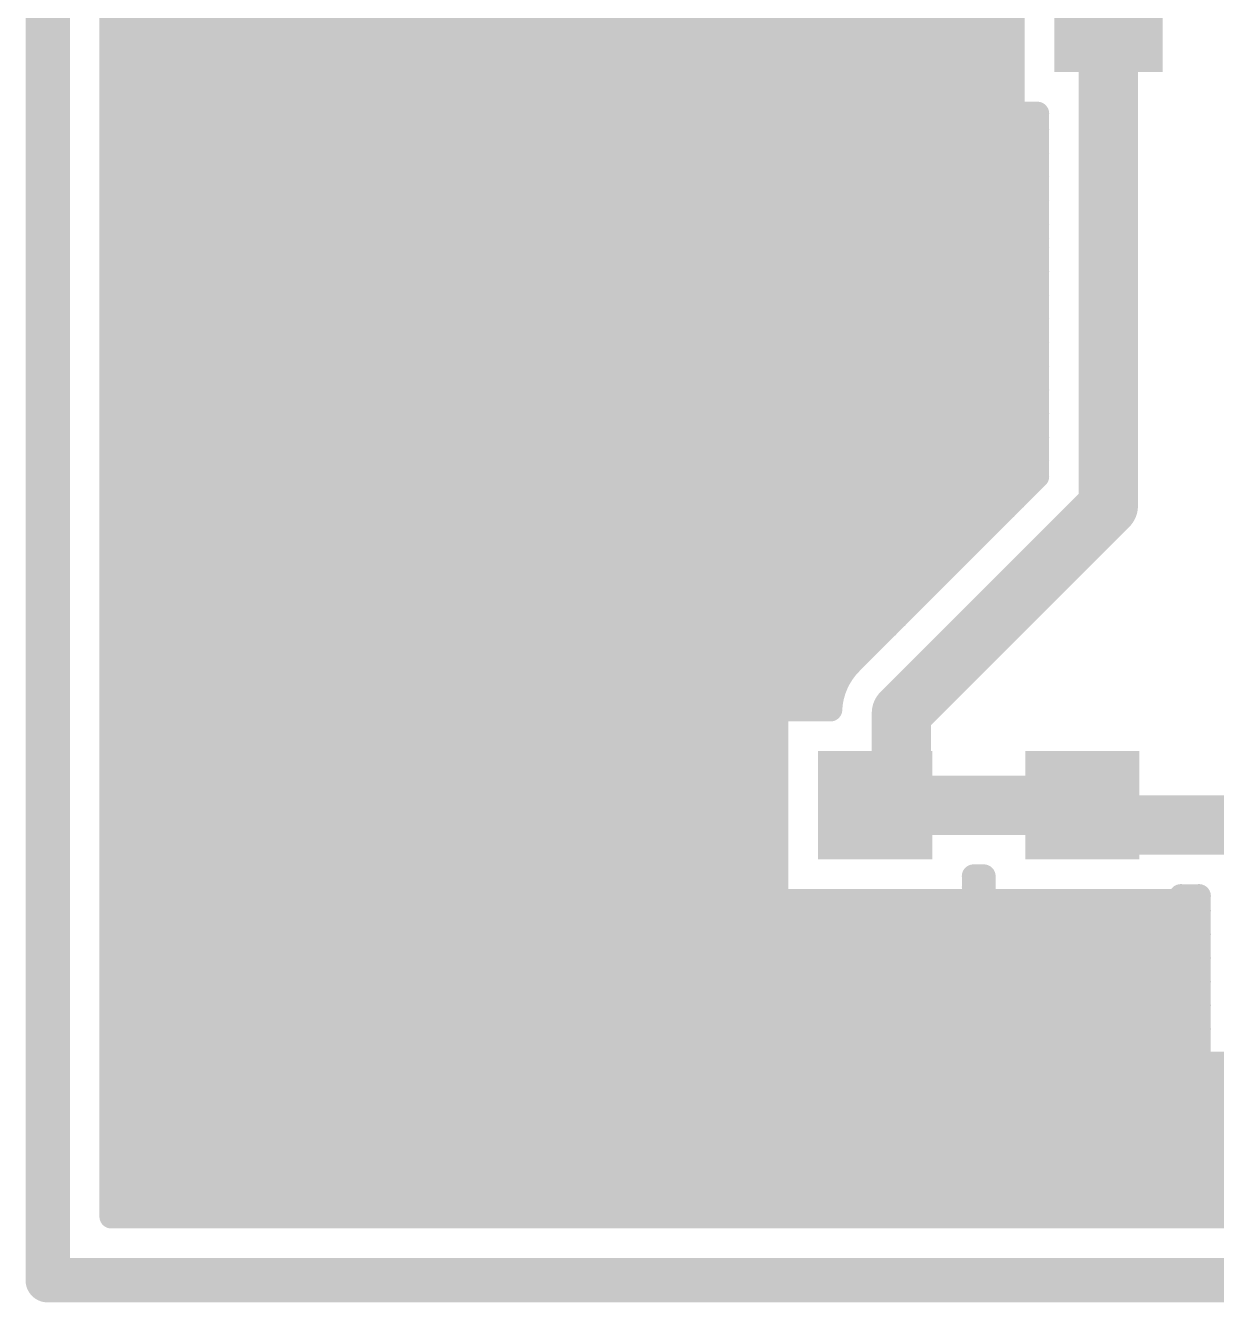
# Model space of a CAD drawing. Header units: inches. Extents: x 0 to 226, y 0 to 70.
# Drawn here: x 176.45 to 186.68, y -0.2 to 10.76 of the extents above; entities that cross this region are included whole.
import ezdxf

# ---------------------------------------------------------------- set-up
doc = ezdxf.new("R2010")
doc.units = ezdxf.units.IN
doc.layers.add('Keep-Out Layer', color=6, linetype='Continuous')
doc.layers.add('Top Layer', color=1, linetype='Continuous')

msp = doc.modelspace()

# ---------------------------------------------------------------- linework, layer by layer
at = {"layer": 'Keep-Out Layer'}
for points in [[(176.643, -0.008, 0.381, 0.381, 0), (176.643, 24.822, 0.381, 0.381, 0)], [(176.643, -0.008, 0.381, 0.381, 0), (196.084, -0.008, 0.381, 0.381, 0)]]:
    msp.add_lwpolyline(points, format="xyseb", dxfattribs=at)
msp.add_lwpolyline([(176.548, -0.008, 0.191, 0.191, 1), (176.738, -0.008, 0.191, 0.191, 1)], format="xyseb", close=True, dxfattribs=at)
msp.add_lwpolyline([(176.548, -0.008, 0.191, 0.191, 1), (176.738, -0.008, 0.191, 0.191, 1)], format="xyseb", close=True, dxfattribs=at)
at = {"layer": 'Top Layer'}
for points in [[(177.189, 0.538, 0.203, 0.203, 0), (177.189, 18.498, 0.203, 0.203, 0)], [(177.227, 0.538, 0.203, 0.203, 0), (177.227, 18.498, 0.203, 0.203, 0)], [(177.43, 0.538, 0.203, 0.203, 0), (177.43, 18.498, 0.203, 0.203, 0)], [(177.634, 0.538, 0.203, 0.203, 0), (177.634, 18.498, 0.203, 0.203, 0)], [(177.837, 0.538, 0.203, 0.203, 0), (177.837, 18.498, 0.203, 0.203, 0)], [(178.04, 0.538, 0.203, 0.203, 0), (178.04, 18.498, 0.203, 0.203, 0)], [(178.243, 0.538, 0.203, 0.203, 0), (178.243, 18.498, 0.203, 0.203, 0)], [(178.446, 0.538, 0.203, 0.203, 0), (178.446, 18.498, 0.203, 0.203, 0)], [(178.65, 0.538, 0.203, 0.203, 0), (178.65, 18.498, 0.203, 0.203, 0)], [(178.853, 0.538, 0.203, 0.203, 0), (178.853, 18.498, 0.203, 0.203, 0)], [(179.056, 0.538, 0.203, 0.203, 0), (179.056, 18.498, 0.203, 0.203, 0)], [(179.259, 0.538, 0.203, 0.203, 0), (179.259, 18.498, 0.203, 0.203, 0)], [(179.462, 0.538, 0.203, 0.203, 0), (179.462, 18.498, 0.203, 0.203, 0)], [(179.666, 0.538, 0.203, 0.203, 0), (179.666, 18.498, 0.203, 0.203, 0)], [(179.869, 0.538, 0.203, 0.203, 0), (179.869, 18.498, 0.203, 0.203, 0)], [(180.072, 0.538, 0.203, 0.203, 0), (180.072, 18.498, 0.203, 0.203, 0)], [(180.275, 0.538, 0.203, 0.203, 0), (180.275, 18.498, 0.203, 0.203, 0)], [(180.478, 0.538, 0.203, 0.203, 0), (180.478, 18.498, 0.203, 0.203, 0)], [(180.682, 0.538, 0.203, 0.203, 0), (180.682, 18.498, 0.203, 0.203, 0)], [(180.885, 0.538, 0.203, 0.203, 0), (180.885, 18.498, 0.203, 0.203, 0)], [(181.088, 0.538, 0.203, 0.203, 0), (181.088, 18.498, 0.203, 0.203, 0)], [(181.291, 0.538, 0.203, 0.203, 0), (181.291, 18.498, 0.203, 0.203, 0)], [(181.494, 0.538, 0.203, 0.203, 0), (181.494, 18.498, 0.203, 0.203, 0)], [(181.698, 0.538, 0.203, 0.203, 0), (181.698, 18.498, 0.203, 0.203, 0)], [(181.901, 0.538, 0.203, 0.203, 0), (181.901, 18.498, 0.203, 0.203, 0)], [(182.104, 0.538, 0.203, 0.203, 0), (182.104, 18.498, 0.203, 0.203, 0)], [(182.307, 0.538, 0.203, 0.203, 0), (182.307, 18.498, 0.203, 0.203, 0)], [(182.51, 0.538, 0.203, 0.203, 0), (182.51, 18.498, 0.203, 0.203, 0)], [(182.714, 0.538, 0.203, 0.203, 0), (182.714, 18.498, 0.203, 0.203, 0)], [(182.917, 4.89, 0.203, 0.203, 0), (182.917, 18.498, 0.203, 0.203, 0)], [(183.12, 4.89, 0.203, 0.203, 0), (183.12, 18.498, 0.203, 0.203, 0)], [(183.323, 4.89, 0.203, 0.203, 0), (183.323, 18.498, 0.203, 0.203, 0)], [(183.526, 5.279, 0.203, 0.203, 0), (183.526, 18.498, 0.203, 0.203, 0)], [(183.73, 5.482, 0.203, 0.203, 0), (183.73, 18.498, 0.203, 0.203, 0)], [(183.933, 5.685, 0.203, 0.203, 0), (183.933, 18.498, 0.203, 0.203, 0)], [(184.136, 5.889, 0.203, 0.203, 0), (184.136, 18.498, 0.203, 0.203, 0)], [(184.339, 6.092, 0.203, 0.203, 0), (184.339, 18.498, 0.203, 0.203, 0)], [(184.542, 6.295, 0.203, 0.203, 0), (184.542, 18.498, 0.203, 0.203, 0)], [(184.746, 6.498, 0.203, 0.203, 0), (184.746, 18.498, 0.203, 0.203, 0)], [(184.927, 10.006, 0.203, 0.203, 0), (184.927, 11.697, 0.203, 0.203, 0)], [(185.748, 8.931, 0.508, 0.508, 0), (185.748, 10.852, 0.508, 0.508, 0)], [(177.189, 10.682, 0.203, 0.203, 0), (184.927, 10.682, 0.203, 0.203, 0)], [(177.189, 10.479, 0.203, 0.203, 0), (184.927, 10.479, 0.203, 0.203, 0)], [(177.189, 10.276, 0.203, 0.203, 0), (184.927, 10.276, 0.203, 0.203, 0)], [(177.189, 10.073, 0.203, 0.203, 0), (184.927, 10.073, 0.203, 0.203, 0)], [(184.927, 10.006, 0.203, 0.203, 0), (185.138, 10.006, 0.203, 0.203, 0)], [(184.949, 6.701, 0.203, 0.203, 0), (184.949, 10.006, 0.203, 0.203, 0)], [(185.138, 8.931, 0.203, 0.203, 0), (185.138, 10.006, 0.203, 0.203, 0)], [(177.189, 9.87, 0.203, 0.203, 0), (185.138, 9.87, 0.203, 0.203, 0)], [(177.189, 9.666, 0.203, 0.203, 0), (185.138, 9.666, 0.203, 0.203, 0)], [(177.189, 9.463, 0.203, 0.203, 0), (185.138, 9.463, 0.203, 0.203, 0)], [(177.189, 9.26, 0.203, 0.203, 0), (185.138, 9.26, 0.203, 0.203, 0)], [(177.189, 9.057, 0.203, 0.203, 0), (185.138, 9.057, 0.203, 0.203, 0)], [(185.748, 6.638, 0.508, 0.508, 0), (185.748, 8.931, 0.508, 0.508, 0)], [(185.138, 6.891, 0.203, 0.203, 0), (185.138, 8.931, 0.203, 0.203, 0)], [(177.189, 8.854, 0.203, 0.203, 0), (185.138, 8.854, 0.203, 0.203, 0)], [(177.189, 8.65, 0.203, 0.203, 0), (185.138, 8.65, 0.203, 0.203, 0)], [(177.189, 8.447, 0.203, 0.203, 0), (185.138, 8.447, 0.203, 0.203, 0)], [(177.189, 8.244, 0.203, 0.203, 0), (185.138, 8.244, 0.203, 0.203, 0)], [(177.189, 8.041, 0.203, 0.203, 0), (185.138, 8.041, 0.203, 0.203, 0)], [(177.189, 7.838, 0.203, 0.203, 0), (185.138, 7.838, 0.203, 0.203, 0)], [(177.189, 7.634, 0.203, 0.203, 0), (185.138, 7.634, 0.203, 0.203, 0)], [(177.189, 7.431, 0.203, 0.203, 0), (185.138, 7.431, 0.203, 0.203, 0)], [(177.189, 7.228, 0.203, 0.203, 0), (185.138, 7.228, 0.203, 0.203, 0)], [(177.189, 7.025, 0.203, 0.203, 0), (185.138, 7.025, 0.203, 0.203, 0)], [(177.189, 6.822, 0.203, 0.203, 0), (185.069, 6.822, 0.203, 0.203, 0)], [(183.54, 5.292, 0.203, 0.203, 0), (185.138, 6.891, 0.203, 0.203, 0)], [(183.971, 4.861, 0.508, 0.508, 0), (185.748, 6.638, 0.508, 0.508, 0)], [(177.189, 6.618, 0.203, 0.203, 0), (184.866, 6.618, 0.203, 0.203, 0)], [(177.189, 6.415, 0.203, 0.203, 0), (184.663, 6.415, 0.203, 0.203, 0)], [(177.189, 6.212, 0.203, 0.203, 0), (184.459, 6.212, 0.203, 0.203, 0)], [(177.189, 6.009, 0.203, 0.203, 0), (184.256, 6.009, 0.203, 0.203, 0)], [(177.189, 5.806, 0.203, 0.203, 0), (184.053, 5.806, 0.203, 0.203, 0)], [(177.189, 5.602, 0.203, 0.203, 0), (183.85, 5.602, 0.203, 0.203, 0)], [(177.189, 5.399, 0.203, 0.203, 0), (183.647, 5.399, 0.203, 0.203, 0)], [(183.362, 4.89, 0.203, 0.203, -0.186704), (183.54, 5.292, 0.203, 0.203, 0)], [(183.362, 4.89, 0.203, 0.203, -0.186704), (183.54, 5.292, 0.203, 0.203, 0)], [(177.189, 5.196, 0.203, 0.203, 0), (183.461, 5.196, 0.203, 0.203, 0)], [(177.189, 4.993, 0.203, 0.203, 0), (183.376, 4.993, 0.203, 0.203, 0)], [(183.971, 4.28, 0.508, 0.508, 0), (183.971, 4.861, 0.508, 0.508, 0)], [(182.9, 4.89, 0.203, 0.203, 0), (183.362, 4.89, 0.203, 0.203, 0)], [(182.9, 3.249, 0.203, 0.203, 0), (182.9, 4.89, 0.203, 0.203, 0)], [(177.189, 4.79, 0.203, 0.203, 0), (182.9, 4.79, 0.203, 0.203, 0)], [(177.189, 4.586, 0.203, 0.203, 0), (182.9, 4.586, 0.203, 0.203, 0)], [(183.76, 4.069, 0.508, 0.508, 0), (183.971, 4.28, 0.508, 0.508, 0)], [(177.189, 4.383, 0.203, 0.203, 0), (182.9, 4.383, 0.203, 0.203, 0)], [(177.189, 4.18, 0.203, 0.203, 0), (182.9, 4.18, 0.203, 0.203, 0)], [(183.746, 4.069, 0.508, 0.508, 0), (183.76, 4.069, 0.508, 0.508, 0)], [(183.746, 4.069, 0.508, 0.508, 0), (185.524, 4.069, 0.508, 0.508, 0)], [(185.524, 4.069, 0.508, 0.508, 0), (185.694, 3.9, 0.508, 0.508, 0)], [(177.189, 3.977, 0.203, 0.203, 0), (182.9, 3.977, 0.203, 0.203, 0)], [(185.694, 3.9, 0.508, 0.508, 0), (187.188, 3.9, 0.508, 0.508, 0)], [(177.189, 3.774, 0.203, 0.203, 0), (182.9, 3.774, 0.203, 0.203, 0)], [(177.189, 3.57, 0.203, 0.203, 0), (182.9, 3.57, 0.203, 0.203, 0)], [(184.592, 3.46, 0.203, 0.203, 0), (184.679, 3.46, 0.203, 0.203, 0)], [(184.592, 3.249, 0.203, 0.203, 0), (184.592, 3.46, 0.203, 0.203, 0)], [(184.679, 3.249, 0.203, 0.203, 0), (184.679, 3.46, 0.203, 0.203, 0)], [(177.189, 3.367, 0.203, 0.203, 0), (182.9, 3.367, 0.203, 0.203, 0)], [(184.592, 3.367, 0.203, 0.203, 0), (184.679, 3.367, 0.203, 0.203, 0)], [(182.9, 3.249, 0.203, 0.203, 0), (184.592, 3.249, 0.203, 0.203, 0)], [(182.917, 0.538, 0.203, 0.203, 0), (182.917, 3.249, 0.203, 0.203, 0)], [(183.12, 0.538, 0.203, 0.203, 0), (183.12, 3.249, 0.203, 0.203, 0)], [(183.323, 0.538, 0.203, 0.203, 0), (183.323, 3.249, 0.203, 0.203, 0)], [(183.526, 0.538, 0.203, 0.203, 0), (183.526, 3.249, 0.203, 0.203, 0)], [(183.73, 0.538, 0.203, 0.203, 0), (183.73, 3.249, 0.203, 0.203, 0)], [(183.933, 0.538, 0.203, 0.203, 0), (183.933, 3.249, 0.203, 0.203, 0)], [(184.136, 0.538, 0.203, 0.203, 0), (184.136, 3.249, 0.203, 0.203, 0)], [(184.339, 0.538, 0.203, 0.203, 0), (184.339, 3.249, 0.203, 0.203, 0)], [(184.542, 0.538, 0.203, 0.203, 0), (184.542, 3.249, 0.203, 0.203, 0)], [(184.679, 3.249, 0.203, 0.203, 0), (186.37, 3.249, 0.203, 0.203, 0)], [(184.746, 0.538, 0.203, 0.203, 0), (184.746, 3.249, 0.203, 0.203, 0)], [(184.949, 0.538, 0.203, 0.203, 0), (184.949, 3.249, 0.203, 0.203, 0)], [(185.152, 0.538, 0.203, 0.203, 0), (185.152, 3.249, 0.203, 0.203, 0)], [(185.355, 0.538, 0.203, 0.203, 0), (185.355, 3.249, 0.203, 0.203, 0)], [(185.558, 0.538, 0.203, 0.203, 0), (185.558, 3.249, 0.203, 0.203, 0)], [(185.762, 0.538, 0.203, 0.203, 0), (185.762, 3.249, 0.203, 0.203, 0)], [(185.965, 0.538, 0.203, 0.203, 0), (185.965, 3.249, 0.203, 0.203, 0)], [(186.168, 0.538, 0.203, 0.203, 0), (186.168, 3.249, 0.203, 0.203, 0)], [(186.37, 3.29, 0.203, 0.203, 0), (186.526, 3.29, 0.203, 0.203, 0)], [(186.371, 0.538, 0.203, 0.203, 0), (186.371, 3.29, 0.203, 0.203, 0)], [(186.526, 1.851, 0.203, 0.203, 0), (186.526, 3.29, 0.203, 0.203, 0)], [(177.189, 3.164, 0.203, 0.203, 0), (186.526, 3.164, 0.203, 0.203, 0)], [(177.189, 2.961, 0.203, 0.203, 0), (186.526, 2.961, 0.203, 0.203, 0)], [(177.189, 2.758, 0.203, 0.203, 0), (186.526, 2.758, 0.203, 0.203, 0)], [(177.189, 2.554, 0.203, 0.203, 0), (186.526, 2.554, 0.203, 0.203, 0)], [(177.189, 2.351, 0.203, 0.203, 0), (186.526, 2.351, 0.203, 0.203, 0)], [(177.189, 2.148, 0.203, 0.203, 0), (186.526, 2.148, 0.203, 0.203, 0)], [(177.189, 1.945, 0.203, 0.203, 0), (186.526, 1.945, 0.203, 0.203, 0)], [(186.526, 1.851, 0.203, 0.203, 0), (188.237, 1.851, 0.203, 0.203, 0)], [(186.574, 0.538, 0.203, 0.203, 0), (186.574, 1.851, 0.203, 0.203, 0)], [(186.778, 0.538, 0.203, 0.203, 0), (186.778, 1.851, 0.203, 0.203, 0)], [(177.189, 1.742, 0.203, 0.203, 0), (195.537, 1.742, 0.203, 0.203, 0)], [(177.189, 1.538, 0.203, 0.203, 0), (195.537, 1.538, 0.203, 0.203, 0)], [(177.189, 1.335, 0.203, 0.203, 0), (195.537, 1.335, 0.203, 0.203, 0)], [(177.189, 1.132, 0.203, 0.203, 0), (195.537, 1.132, 0.203, 0.203, 0)], [(177.189, 0.929, 0.203, 0.203, 0), (195.537, 0.929, 0.203, 0.203, 0)], [(177.189, 0.726, 0.203, 0.203, 0), (195.537, 0.726, 0.203, 0.203, 0)], [(177.189, 0.538, 0.203, 0.203, 0), (195.537, 0.538, 0.203, 0.203, 0)]]:
    msp.add_lwpolyline(points, format="xyseb", dxfattribs=at)
for points in [[(185.621, 10.852, 0.254, 0.254, 1), (185.875, 10.852, 0.254, 0.254, 1)], [(180.354, 10.679, 0.305, 0.305, 1), (180.659, 10.679, 0.305, 0.305, 1)], [(178.755, 10.611, 0.305, 0.305, 1), (179.059, 10.611, 0.305, 0.305, 1)], [(177.138, 10.682, 0.102, 0.102, 1), (177.24, 10.682, 0.102, 0.102, 1)], [(184.876, 10.682, 0.102, 0.102, 1), (184.978, 10.682, 0.102, 0.102, 1)], [(177.138, 10.479, 0.102, 0.102, 1), (177.24, 10.479, 0.102, 0.102, 1)], [(184.876, 10.479, 0.102, 0.102, 1), (184.978, 10.479, 0.102, 0.102, 1)], [(177.138, 10.276, 0.102, 0.102, 1), (177.24, 10.276, 0.102, 0.102, 1)], [(184.876, 10.276, 0.102, 0.102, 1), (184.978, 10.276, 0.102, 0.102, 1)], [(182.479, 9.853, 0.356, 0.356, 1), (182.834, 9.853, 0.356, 0.356, 1)], [(177.138, 10.073, 0.102, 0.102, 1), (177.24, 10.073, 0.102, 0.102, 1)], [(184.087, 9.747, 0.356, 0.356, 1), (184.443, 9.747, 0.356, 0.356, 1)], [(184.876, 10.073, 0.102, 0.102, 1), (184.978, 10.073, 0.102, 0.102, 1)], [(184.876, 10.006, 0.102, 0.102, 1), (184.978, 10.006, 0.102, 0.102, 1)], [(184.876, 10.006, 0.102, 0.102, 1), (184.978, 10.006, 0.102, 0.102, 1)], [(184.898, 10.006, 0.102, 0.102, 1), (185, 10.006, 0.102, 0.102, 1)], [(185.087, 10.006, 0.102, 0.102, 1), (185.189, 10.006, 0.102, 0.102, 1)], [(185.087, 10.006, 0.102, 0.102, 1), (185.189, 10.006, 0.102, 0.102, 1)], [(177.138, 9.87, 0.102, 0.102, 1), (177.24, 9.87, 0.102, 0.102, 1)], [(185.087, 9.87, 0.102, 0.102, 1), (185.189, 9.87, 0.102, 0.102, 1)], [(177.138, 9.666, 0.102, 0.102, 1), (177.24, 9.666, 0.102, 0.102, 1)], [(185.087, 9.666, 0.102, 0.102, 1), (185.189, 9.666, 0.102, 0.102, 1)], [(181.88, 9.341, 0.356, 0.356, 1), (182.235, 9.341, 0.356, 0.356, 1)], [(177.138, 9.463, 0.102, 0.102, 1), (177.24, 9.463, 0.102, 0.102, 1)], [(185.087, 9.463, 0.102, 0.102, 1), (185.189, 9.463, 0.102, 0.102, 1)], [(177.138, 9.26, 0.102, 0.102, 1), (177.24, 9.26, 0.102, 0.102, 1)], [(179.061, 9.102, 0.305, 0.305, 1), (179.366, 9.102, 0.305, 0.305, 1)], [(185.087, 9.26, 0.102, 0.102, 1), (185.189, 9.26, 0.102, 0.102, 1)], [(177.664, 8.95, 0.305, 0.305, 1), (177.969, 8.95, 0.305, 0.305, 1)], [(180.458, 8.929, 0.305, 0.305, 1), (180.762, 8.929, 0.305, 0.305, 1)], [(177.138, 9.057, 0.102, 0.102, 1), (177.24, 9.057, 0.102, 0.102, 1)], [(185.087, 9.057, 0.102, 0.102, 1), (185.189, 9.057, 0.102, 0.102, 1)], [(185.621, 8.931, 0.254, 0.254, 1), (185.875, 8.931, 0.254, 0.254, 1)], [(185.621, 8.931, 0.254, 0.254, 1), (185.875, 8.931, 0.254, 0.254, 1)], [(185.087, 8.931, 0.102, 0.102, 1), (185.189, 8.931, 0.102, 0.102, 1)], [(185.087, 8.931, 0.102, 0.102, 1), (185.189, 8.931, 0.102, 0.102, 1)], [(177.138, 8.854, 0.102, 0.102, 1), (177.24, 8.854, 0.102, 0.102, 1)], [(185.087, 8.854, 0.102, 0.102, 1), (185.189, 8.854, 0.102, 0.102, 1)], [(177.138, 8.65, 0.102, 0.102, 1), (177.24, 8.65, 0.102, 0.102, 1)], [(185.087, 8.65, 0.102, 0.102, 1), (185.189, 8.65, 0.102, 0.102, 1)], [(177.138, 8.447, 0.102, 0.102, 1), (177.24, 8.447, 0.102, 0.102, 1)], [(185.087, 8.447, 0.102, 0.102, 1), (185.189, 8.447, 0.102, 0.102, 1)], [(177.138, 8.244, 0.102, 0.102, 1), (177.24, 8.244, 0.102, 0.102, 1)], [(185.087, 8.244, 0.102, 0.102, 1), (185.189, 8.244, 0.102, 0.102, 1)], [(177.138, 8.041, 0.102, 0.102, 1), (177.24, 8.041, 0.102, 0.102, 1)], [(185.087, 8.041, 0.102, 0.102, 1), (185.189, 8.041, 0.102, 0.102, 1)], [(183.841, 7.777, 0.305, 0.305, 1), (184.146, 7.777, 0.305, 0.305, 1)], [(177.138, 7.838, 0.102, 0.102, 1), (177.24, 7.838, 0.102, 0.102, 1)], [(179.759, 7.594, 0.305, 0.305, 1), (180.064, 7.594, 0.305, 0.305, 1)], [(182.367, 7.692, 0.305, 0.305, 1), (182.672, 7.692, 0.305, 0.305, 1)], [(185.087, 7.838, 0.102, 0.102, 1), (185.189, 7.838, 0.102, 0.102, 1)], [(177.138, 7.634, 0.102, 0.102, 1), (177.24, 7.634, 0.102, 0.102, 1)], [(185.087, 7.634, 0.102, 0.102, 1), (185.189, 7.634, 0.102, 0.102, 1)], [(177.138, 7.431, 0.102, 0.102, 1), (177.24, 7.431, 0.102, 0.102, 1)], [(181.156, 7.181, 0.305, 0.305, 1), (181.461, 7.181, 0.305, 0.305, 1)], [(185.087, 7.431, 0.102, 0.102, 1), (185.189, 7.431, 0.102, 0.102, 1)], [(177.138, 7.228, 0.102, 0.102, 1), (177.24, 7.228, 0.102, 0.102, 1)], [(178.363, 6.946, 0.305, 0.305, 1), (178.668, 6.946, 0.305, 0.305, 1)], [(185.087, 7.228, 0.102, 0.102, 1), (185.189, 7.228, 0.102, 0.102, 1)], [(177.138, 7.025, 0.102, 0.102, 1), (177.24, 7.025, 0.102, 0.102, 1)], [(185.087, 7.025, 0.102, 0.102, 1), (185.189, 7.025, 0.102, 0.102, 1)], [(183.668, 6.74, 0.305, 0.305, 1), (183.973, 6.74, 0.305, 0.305, 1)], [(177.138, 6.822, 0.102, 0.102, 1), (177.24, 6.822, 0.102, 0.102, 1)], [(185.018, 6.822, 0.102, 0.102, 1), (185.12, 6.822, 0.102, 0.102, 1)], [(185.087, 6.891, 0.102, 0.102, 1), (185.189, 6.891, 0.102, 0.102, 1)], [(185.087, 6.891, 0.102, 0.102, 1), (185.189, 6.891, 0.102, 0.102, 1)], [(184.898, 6.701, 0.102, 0.102, 1), (185, 6.701, 0.102, 0.102, 1)], [(185.621, 6.638, 0.254, 0.254, 1), (185.875, 6.638, 0.254, 0.254, 1)], [(185.621, 6.638, 0.254, 0.254, 1), (185.875, 6.638, 0.254, 0.254, 1)], [(177.138, 6.618, 0.102, 0.102, 1), (177.24, 6.618, 0.102, 0.102, 1)], [(177.664, 6.435, 0.305, 0.305, 1), (177.969, 6.435, 0.305, 0.305, 1)], [(184.815, 6.618, 0.102, 0.102, 1), (184.917, 6.618, 0.102, 0.102, 1)], [(184.695, 6.498, 0.102, 0.102, 1), (184.796, 6.498, 0.102, 0.102, 1)], [(177.138, 6.415, 0.102, 0.102, 1), (177.24, 6.415, 0.102, 0.102, 1)], [(184.612, 6.415, 0.102, 0.102, 1), (184.713, 6.415, 0.102, 0.102, 1)], [(184.492, 6.295, 0.102, 0.102, 1), (184.593, 6.295, 0.102, 0.102, 1)], [(177.138, 6.212, 0.102, 0.102, 1), (177.24, 6.212, 0.102, 0.102, 1)], [(179.882, 5.952, 0.305, 0.305, 1), (180.187, 5.952, 0.305, 0.305, 1)], [(184.409, 6.212, 0.102, 0.102, 1), (184.51, 6.212, 0.102, 0.102, 1)], [(184.288, 6.092, 0.102, 0.102, 1), (184.39, 6.092, 0.102, 0.102, 1)], [(177.138, 6.009, 0.102, 0.102, 1), (177.24, 6.009, 0.102, 0.102, 1)], [(184.205, 6.009, 0.102, 0.102, 1), (184.307, 6.009, 0.102, 0.102, 1)], [(184.085, 5.889, 0.102, 0.102, 1), (184.187, 5.889, 0.102, 0.102, 1)], [(177.138, 5.806, 0.102, 0.102, 1), (177.24, 5.806, 0.102, 0.102, 1)], [(182.4, 5.586, 0.305, 0.305, 1), (182.704, 5.586, 0.305, 0.305, 1)], [(184.002, 5.806, 0.102, 0.102, 1), (184.104, 5.806, 0.102, 0.102, 1)], [(177.138, 5.602, 0.102, 0.102, 1), (177.24, 5.602, 0.102, 0.102, 1)], [(183.799, 5.602, 0.102, 0.102, 1), (183.901, 5.602, 0.102, 0.102, 1)], [(183.882, 5.685, 0.102, 0.102, 1), (183.984, 5.685, 0.102, 0.102, 1)], [(177.138, 5.399, 0.102, 0.102, 1), (177.24, 5.399, 0.102, 0.102, 1)], [(183.596, 5.399, 0.102, 0.102, 1), (183.697, 5.399, 0.102, 0.102, 1)], [(183.679, 5.482, 0.102, 0.102, 1), (183.78, 5.482, 0.102, 0.102, 1)], [(183.476, 5.279, 0.102, 0.102, 1), (183.577, 5.279, 0.102, 0.102, 1)], [(183.489, 5.292, 0.102, 0.102, 1), (183.59, 5.292, 0.102, 0.102, 1)], [(183.489, 5.292, 0.102, 0.102, 1), (183.59, 5.292, 0.102, 0.102, 1)], [(183.489, 5.292, 0.102, 0.102, 1), (183.59, 5.292, 0.102, 0.102, 1)], [(177.138, 5.196, 0.102, 0.102, 1), (177.24, 5.196, 0.102, 0.102, 1)], [(183.41, 5.196, 0.102, 0.102, 1), (183.512, 5.196, 0.102, 0.102, 1)], [(177.138, 4.993, 0.102, 0.102, 1), (177.24, 4.993, 0.102, 0.102, 1)], [(180.188, 4.782, 0.305, 0.305, 1), (180.492, 4.782, 0.305, 0.305, 1)], [(183.325, 4.993, 0.102, 0.102, 1), (183.426, 4.993, 0.102, 0.102, 1)], [(183.844, 4.861, 0.254, 0.254, 1), (184.098, 4.861, 0.254, 0.254, 1)], [(183.844, 4.861, 0.254, 0.254, 1), (184.098, 4.861, 0.254, 0.254, 1)], [(182.85, 4.89, 0.102, 0.102, 1), (182.951, 4.89, 0.102, 0.102, 1)], [(182.85, 4.89, 0.102, 0.102, 1), (182.951, 4.89, 0.102, 0.102, 1)], [(182.866, 4.89, 0.102, 0.102, 1), (182.968, 4.89, 0.102, 0.102, 1)], [(183.069, 4.89, 0.102, 0.102, 1), (183.171, 4.89, 0.102, 0.102, 1)], [(183.272, 4.89, 0.102, 0.102, 1), (183.374, 4.89, 0.102, 0.102, 1)], [(183.311, 4.89, 0.102, 0.102, 1), (183.413, 4.89, 0.102, 0.102, 1)], [(183.311, 4.89, 0.102, 0.102, 1), (183.413, 4.89, 0.102, 0.102, 1)], [(183.311, 4.89, 0.102, 0.102, 1), (183.413, 4.89, 0.102, 0.102, 1)], [(177.138, 4.79, 0.102, 0.102, 1), (177.24, 4.79, 0.102, 0.102, 1)], [(182.85, 4.79, 0.102, 0.102, 1), (182.951, 4.79, 0.102, 0.102, 1)], [(177.138, 4.586, 0.102, 0.102, 1), (177.24, 4.586, 0.102, 0.102, 1)], [(178.381, 4.402, 0.305, 0.305, 1), (178.686, 4.402, 0.305, 0.305, 1)], [(182.85, 4.586, 0.102, 0.102, 1), (182.951, 4.586, 0.102, 0.102, 1)], [(183.844, 4.28, 0.254, 0.254, 1), (184.098, 4.28, 0.254, 0.254, 1)], [(183.844, 4.28, 0.254, 0.254, 1), (184.098, 4.28, 0.254, 0.254, 1)], [(177.138, 4.383, 0.102, 0.102, 1), (177.24, 4.383, 0.102, 0.102, 1)], [(181.713, 4.092, 0.356, 0.356, 1), (182.069, 4.092, 0.356, 0.356, 1)], [(182.85, 4.383, 0.102, 0.102, 1), (182.951, 4.383, 0.102, 0.102, 1)], [(177.138, 4.18, 0.102, 0.102, 1), (177.24, 4.18, 0.102, 0.102, 1)], [(182.85, 4.18, 0.102, 0.102, 1), (182.951, 4.18, 0.102, 0.102, 1)], [(183.619, 4.069, 0.254, 0.254, 1), (183.873, 4.069, 0.254, 0.254, 1)], [(183.619, 4.069, 0.254, 0.254, 1), (183.873, 4.069, 0.254, 0.254, 1)], [(183.633, 4.069, 0.254, 0.254, 1), (183.887, 4.069, 0.254, 0.254, 1)], [(183.633, 4.069, 0.254, 0.254, 1), (183.887, 4.069, 0.254, 0.254, 1)], [(185.397, 4.069, 0.254, 0.254, 1), (185.651, 4.069, 0.254, 0.254, 1)], [(185.397, 4.069, 0.254, 0.254, 1), (185.651, 4.069, 0.254, 0.254, 1)], [(177.138, 3.977, 0.102, 0.102, 1), (177.24, 3.977, 0.102, 0.102, 1)], [(182.85, 3.977, 0.102, 0.102, 1), (182.951, 3.977, 0.102, 0.102, 1)], [(185.567, 3.9, 0.254, 0.254, 1), (185.821, 3.9, 0.254, 0.254, 1)], [(185.567, 3.9, 0.254, 0.254, 1), (185.821, 3.9, 0.254, 0.254, 1)], [(177.138, 3.774, 0.102, 0.102, 1), (177.24, 3.774, 0.102, 0.102, 1)], [(179.536, 3.588, 0.305, 0.305, 1), (179.841, 3.588, 0.305, 0.305, 1)], [(182.85, 3.774, 0.102, 0.102, 1), (182.951, 3.774, 0.102, 0.102, 1)], [(177.138, 3.57, 0.102, 0.102, 1), (177.24, 3.57, 0.102, 0.102, 1)], [(182.85, 3.57, 0.102, 0.102, 1), (182.951, 3.57, 0.102, 0.102, 1)], [(184.541, 3.46, 0.102, 0.102, 1), (184.642, 3.46, 0.102, 0.102, 1)], [(184.541, 3.46, 0.102, 0.102, 1), (184.642, 3.46, 0.102, 0.102, 1)], [(184.628, 3.46, 0.102, 0.102, 1), (184.729, 3.46, 0.102, 0.102, 1)], [(184.628, 3.46, 0.102, 0.102, 1), (184.729, 3.46, 0.102, 0.102, 1)], [(177.138, 3.367, 0.102, 0.102, 1), (177.24, 3.367, 0.102, 0.102, 1)], [(182.85, 3.367, 0.102, 0.102, 1), (182.951, 3.367, 0.102, 0.102, 1)], [(184.541, 3.367, 0.102, 0.102, 1), (184.642, 3.367, 0.102, 0.102, 1)], [(184.628, 3.367, 0.102, 0.102, 1), (184.729, 3.367, 0.102, 0.102, 1)], [(182.85, 3.249, 0.102, 0.102, 1), (182.951, 3.249, 0.102, 0.102, 1)], [(182.85, 3.249, 0.102, 0.102, 1), (182.951, 3.249, 0.102, 0.102, 1)], [(182.866, 3.249, 0.102, 0.102, 1), (182.968, 3.249, 0.102, 0.102, 1)], [(183.069, 3.249, 0.102, 0.102, 1), (183.171, 3.249, 0.102, 0.102, 1)], [(183.272, 3.249, 0.102, 0.102, 1), (183.374, 3.249, 0.102, 0.102, 1)], [(183.476, 3.249, 0.102, 0.102, 1), (183.577, 3.249, 0.102, 0.102, 1)], [(183.679, 3.249, 0.102, 0.102, 1), (183.78, 3.249, 0.102, 0.102, 1)], [(183.882, 3.249, 0.102, 0.102, 1), (183.984, 3.249, 0.102, 0.102, 1)], [(184.085, 3.249, 0.102, 0.102, 1), (184.187, 3.249, 0.102, 0.102, 1)], [(184.288, 3.249, 0.102, 0.102, 1), (184.39, 3.249, 0.102, 0.102, 1)], [(184.492, 3.249, 0.102, 0.102, 1), (184.593, 3.249, 0.102, 0.102, 1)], [(184.541, 3.249, 0.102, 0.102, 1), (184.642, 3.249, 0.102, 0.102, 1)], [(184.541, 3.249, 0.102, 0.102, 1), (184.642, 3.249, 0.102, 0.102, 1)], [(184.628, 3.249, 0.102, 0.102, 1), (184.729, 3.249, 0.102, 0.102, 1)], [(184.628, 3.249, 0.102, 0.102, 1), (184.729, 3.249, 0.102, 0.102, 1)], [(184.695, 3.249, 0.102, 0.102, 1), (184.796, 3.249, 0.102, 0.102, 1)], [(184.898, 3.249, 0.102, 0.102, 1), (185, 3.249, 0.102, 0.102, 1)], [(185.101, 3.249, 0.102, 0.102, 1), (185.203, 3.249, 0.102, 0.102, 1)], [(185.304, 3.249, 0.102, 0.102, 1), (185.406, 3.249, 0.102, 0.102, 1)], [(185.508, 3.249, 0.102, 0.102, 1), (185.609, 3.249, 0.102, 0.102, 1)], [(185.711, 3.249, 0.102, 0.102, 1), (185.812, 3.249, 0.102, 0.102, 1)], [(185.914, 3.249, 0.102, 0.102, 1), (186.016, 3.249, 0.102, 0.102, 1)], [(186.117, 3.249, 0.102, 0.102, 1), (186.219, 3.249, 0.102, 0.102, 1)], [(186.319, 3.29, 0.102, 0.102, 1), (186.421, 3.29, 0.102, 0.102, 1)], [(186.319, 3.249, 0.102, 0.102, 1), (186.421, 3.249, 0.102, 0.102, 1)], [(186.32, 3.29, 0.102, 0.102, 1), (186.422, 3.29, 0.102, 0.102, 1)], [(186.475, 3.29, 0.102, 0.102, 1), (186.577, 3.29, 0.102, 0.102, 1)], [(186.475, 3.29, 0.102, 0.102, 1), (186.577, 3.29, 0.102, 0.102, 1)], [(177.138, 3.164, 0.102, 0.102, 1), (177.24, 3.164, 0.102, 0.102, 1)], [(186.475, 3.164, 0.102, 0.102, 1), (186.577, 3.164, 0.102, 0.102, 1)], [(177.138, 2.961, 0.102, 0.102, 1), (177.24, 2.961, 0.102, 0.102, 1)], [(177.989, 2.717, 0.305, 0.305, 1), (178.293, 2.717, 0.305, 0.305, 1)], [(186.475, 2.961, 0.102, 0.102, 1), (186.577, 2.961, 0.102, 0.102, 1)], [(177.138, 2.758, 0.102, 0.102, 1), (177.24, 2.758, 0.102, 0.102, 1)], [(186.475, 2.758, 0.102, 0.102, 1), (186.577, 2.758, 0.102, 0.102, 1)], [(177.138, 2.554, 0.102, 0.102, 1), (177.24, 2.554, 0.102, 0.102, 1)], [(184.534, 2.307, 0.356, 0.356, 1), (184.89, 2.307, 0.356, 0.356, 1)], [(186.475, 2.554, 0.102, 0.102, 1), (186.577, 2.554, 0.102, 0.102, 1)], [(177.138, 2.351, 0.102, 0.102, 1), (177.24, 2.351, 0.102, 0.102, 1)], [(186.475, 2.351, 0.102, 0.102, 1), (186.577, 2.351, 0.102, 0.102, 1)], [(177.138, 2.148, 0.102, 0.102, 1), (177.24, 2.148, 0.102, 0.102, 1)], [(181.601, 1.931, 0.305, 0.305, 1), (181.906, 1.931, 0.305, 0.305, 1)], [(186.475, 2.148, 0.102, 0.102, 1), (186.577, 2.148, 0.102, 0.102, 1)], [(179.127, 1.833, 0.305, 0.305, 1), (179.432, 1.833, 0.305, 0.305, 1)], [(177.138, 1.945, 0.102, 0.102, 1), (177.24, 1.945, 0.102, 0.102, 1)], [(186.475, 1.945, 0.102, 0.102, 1), (186.577, 1.945, 0.102, 0.102, 1)], [(186.475, 1.851, 0.102, 0.102, 1), (186.577, 1.851, 0.102, 0.102, 1)], [(186.475, 1.851, 0.102, 0.102, 1), (186.577, 1.851, 0.102, 0.102, 1)], [(186.524, 1.851, 0.102, 0.102, 1), (186.625, 1.851, 0.102, 0.102, 1)], [(186.727, 1.851, 0.102, 0.102, 1), (186.828, 1.851, 0.102, 0.102, 1)], [(177.138, 1.742, 0.102, 0.102, 1), (177.24, 1.742, 0.102, 0.102, 1)], [(177.138, 1.538, 0.102, 0.102, 1), (177.24, 1.538, 0.102, 0.102, 1)], [(177.138, 1.335, 0.102, 0.102, 1), (177.24, 1.335, 0.102, 0.102, 1)], [(177.498, 1.185, 0.305, 0.305, 1), (177.803, 1.185, 0.305, 0.305, 1)], [(177.138, 1.132, 0.102, 0.102, 1), (177.24, 1.132, 0.102, 0.102, 1)], [(177.138, 0.929, 0.102, 0.102, 1), (177.24, 0.929, 0.102, 0.102, 1)], [(177.138, 0.726, 0.102, 0.102, 1), (177.24, 0.726, 0.102, 0.102, 1)], [(177.138, 0.538, 0.102, 0.102, 1), (177.24, 0.538, 0.102, 0.102, 1)], [(177.138, 0.538, 0.102, 0.102, 1), (177.24, 0.538, 0.102, 0.102, 1)], [(177.176, 0.538, 0.102, 0.102, 1), (177.278, 0.538, 0.102, 0.102, 1)], [(177.38, 0.538, 0.102, 0.102, 1), (177.481, 0.538, 0.102, 0.102, 1)], [(177.583, 0.538, 0.102, 0.102, 1), (177.684, 0.538, 0.102, 0.102, 1)], [(177.786, 0.538, 0.102, 0.102, 1), (177.888, 0.538, 0.102, 0.102, 1)], [(177.989, 0.538, 0.102, 0.102, 1), (178.091, 0.538, 0.102, 0.102, 1)], [(178.192, 0.538, 0.102, 0.102, 1), (178.294, 0.538, 0.102, 0.102, 1)], [(178.396, 0.538, 0.102, 0.102, 1), (178.497, 0.538, 0.102, 0.102, 1)], [(178.599, 0.538, 0.102, 0.102, 1), (178.7, 0.538, 0.102, 0.102, 1)], [(178.802, 0.538, 0.102, 0.102, 1), (178.904, 0.538, 0.102, 0.102, 1)], [(179.005, 0.538, 0.102, 0.102, 1), (179.107, 0.538, 0.102, 0.102, 1)], [(179.208, 0.538, 0.102, 0.102, 1), (179.31, 0.538, 0.102, 0.102, 1)], [(179.412, 0.538, 0.102, 0.102, 1), (179.513, 0.538, 0.102, 0.102, 1)], [(179.615, 0.538, 0.102, 0.102, 1), (179.716, 0.538, 0.102, 0.102, 1)], [(179.818, 0.538, 0.102, 0.102, 1), (179.92, 0.538, 0.102, 0.102, 1)], [(180.021, 0.538, 0.102, 0.102, 1), (180.123, 0.538, 0.102, 0.102, 1)], [(180.224, 0.538, 0.102, 0.102, 1), (180.326, 0.538, 0.102, 0.102, 1)], [(180.428, 0.538, 0.102, 0.102, 1), (180.529, 0.538, 0.102, 0.102, 1)], [(180.631, 0.538, 0.102, 0.102, 1), (180.732, 0.538, 0.102, 0.102, 1)], [(180.834, 0.538, 0.102, 0.102, 1), (180.936, 0.538, 0.102, 0.102, 1)], [(181.037, 0.538, 0.102, 0.102, 1), (181.139, 0.538, 0.102, 0.102, 1)], [(181.24, 0.538, 0.102, 0.102, 1), (181.342, 0.538, 0.102, 0.102, 1)], [(181.444, 0.538, 0.102, 0.102, 1), (181.545, 0.538, 0.102, 0.102, 1)], [(181.647, 0.538, 0.102, 0.102, 1), (181.748, 0.538, 0.102, 0.102, 1)], [(181.85, 0.538, 0.102, 0.102, 1), (181.952, 0.538, 0.102, 0.102, 1)], [(182.053, 0.538, 0.102, 0.102, 1), (182.155, 0.538, 0.102, 0.102, 1)], [(182.256, 0.538, 0.102, 0.102, 1), (182.358, 0.538, 0.102, 0.102, 1)], [(182.46, 0.538, 0.102, 0.102, 1), (182.561, 0.538, 0.102, 0.102, 1)], [(182.663, 0.538, 0.102, 0.102, 1), (182.764, 0.538, 0.102, 0.102, 1)], [(182.866, 0.538, 0.102, 0.102, 1), (182.968, 0.538, 0.102, 0.102, 1)], [(183.069, 0.538, 0.102, 0.102, 1), (183.171, 0.538, 0.102, 0.102, 1)], [(183.272, 0.538, 0.102, 0.102, 1), (183.374, 0.538, 0.102, 0.102, 1)], [(183.476, 0.538, 0.102, 0.102, 1), (183.577, 0.538, 0.102, 0.102, 1)], [(183.679, 0.538, 0.102, 0.102, 1), (183.78, 0.538, 0.102, 0.102, 1)], [(183.882, 0.538, 0.102, 0.102, 1), (183.984, 0.538, 0.102, 0.102, 1)], [(184.085, 0.538, 0.102, 0.102, 1), (184.187, 0.538, 0.102, 0.102, 1)], [(184.288, 0.538, 0.102, 0.102, 1), (184.39, 0.538, 0.102, 0.102, 1)], [(184.492, 0.538, 0.102, 0.102, 1), (184.593, 0.538, 0.102, 0.102, 1)], [(184.695, 0.538, 0.102, 0.102, 1), (184.796, 0.538, 0.102, 0.102, 1)], [(184.898, 0.538, 0.102, 0.102, 1), (185, 0.538, 0.102, 0.102, 1)], [(185.101, 0.538, 0.102, 0.102, 1), (185.203, 0.538, 0.102, 0.102, 1)], [(185.304, 0.538, 0.102, 0.102, 1), (185.406, 0.538, 0.102, 0.102, 1)], [(185.508, 0.538, 0.102, 0.102, 1), (185.609, 0.538, 0.102, 0.102, 1)], [(185.711, 0.538, 0.102, 0.102, 1), (185.812, 0.538, 0.102, 0.102, 1)], [(185.914, 0.538, 0.102, 0.102, 1), (186.016, 0.538, 0.102, 0.102, 1)], [(186.117, 0.538, 0.102, 0.102, 1), (186.219, 0.538, 0.102, 0.102, 1)], [(186.32, 0.538, 0.102, 0.102, 1), (186.422, 0.538, 0.102, 0.102, 1)], [(186.524, 0.538, 0.102, 0.102, 1), (186.625, 0.538, 0.102, 0.102, 1)], [(186.727, 0.538, 0.102, 0.102, 1), (186.828, 0.538, 0.102, 0.102, 1)]]:
    msp.add_lwpolyline(points, format="xyseb", close=True, dxfattribs=at)
for points in [[(184.673, 11.342), (183.743, 11.342), (184.673, 10.362), (183.743, 10.362)], [(186.213, 11.342), (185.283, 11.342), (186.213, 10.362), (185.283, 10.362)], [(184.236, 3.604), (184.236, 4.534), (183.256, 3.604), (183.256, 4.534)], [(186.014, 3.604), (186.014, 4.534), (185.034, 3.604), (185.034, 4.534)], [(184.236, 2.064), (184.236, 2.994), (183.256, 2.064), (183.256, 2.994)], [(186.014, 2.064), (186.014, 2.994), (185.034, 2.064), (185.034, 2.994)]]:
    msp.add_solid(points, dxfattribs=at)

doc.saveas('drawing.dxf')
